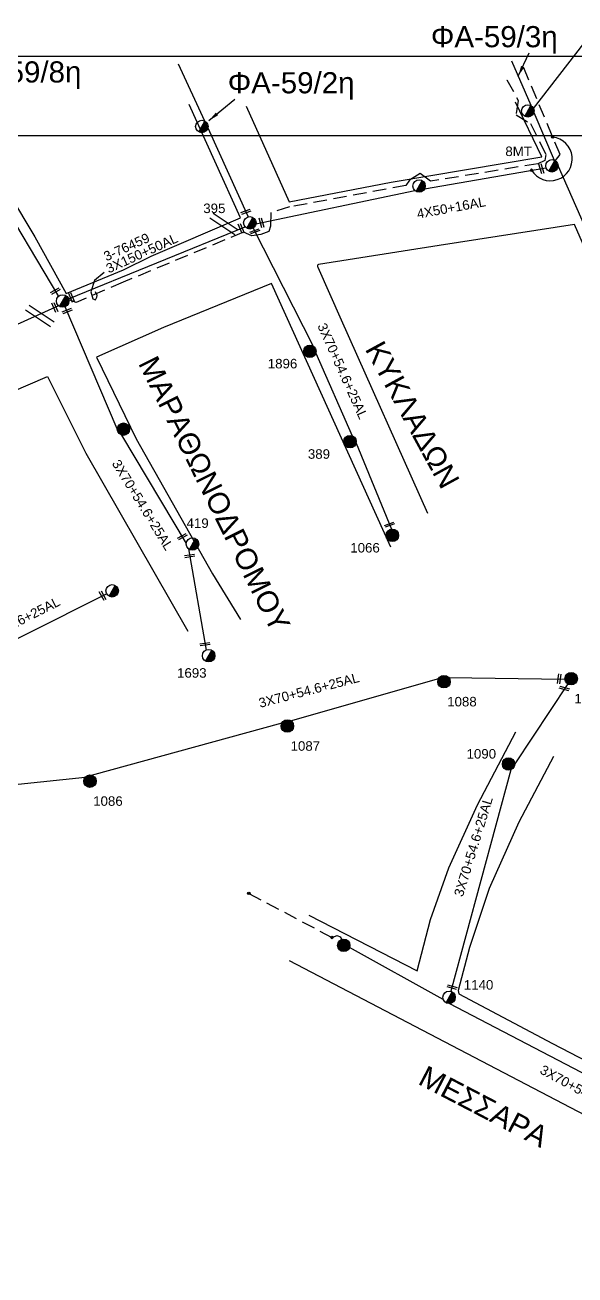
# Model space of a CAD drawing. Header units: millimetres. Extents: x 1113 to 5794, y 757 to 3537.
# Drawn here: x 2498 to 2602.3, y 1553.1 to 1789.6 of the extents above; entities that cross this region are included whole.
import ezdxf

# ---------------------------------------------------------------- set-up
doc = ezdxf.new("R2010")
doc.units = ezdxf.units.MM
doc.linetypes.add('DASHED', pattern=[19.05, 12.7, -6.35])
for name, color, linetype in [('Άγνωστα', 7, 'Continuous'), ('Γέφυρες Εναέριου Δικτύου', 7, 'Continuous'), ('Γυμνά εναέρια ΧΤ και ΦΟΠ (3Φ)   4x50+16AL', 7, 'Continuous'), ('Επιγραφές - Σχήματα', 7, 'Continuous'), ('Καλώδια ΧΤ   3x150+50AL', 7, 'DASHED'), ('Μηχανική τομή', 7, 'Continuous'), ('Στύλος Ξύλινος', 7, 'Continuous'), ('Στύλος Ξύλινος @ 1', 7, 'Continuous'), ('Στύλος ΦΜ', 7, 'Continuous'), ('Στύλος ΦΜ @ 1', 7, 'Continuous'), ('Συνδέσεις', 7, 'Continuous'), ('Συνεστραμμένα ΧΤ   3x70+54.6+25 AL', 7, 'SYN_LINE'), ('Τομή', 7, 'Continuous'), ('Υπόβαθρο ΔΕΗ', 7, 'Continuous')]:
    doc.layers.add(name, color=color, linetype=linetype)
doc.styles.get("Standard").update_dxf_attribs({"font": 'arial.ttf'})
doc.linetypes.add('SYN_LINE', pattern='A,0.5,-0.0001,["/\\/\\/\\/",Standard,S=0.1,R=0,X=0,Y=-0.05],-0.25', length=0.7501)
doc.dimstyles.new('ISO-25', dxfattribs={"dimtxt": 2.5, "dimasz": 1.8, "dimexe": 1.25, "dimexo": 0.625, "dimtad": 1, "dimtxsty": 'Standard', "dimcen": 1.8, "dimadec": 0, "dimazin": 0, "dimtfac": 1, "dimtmove": 0, "dimatfit": 3, "dimfxl": 1.25, "dimarcsym": 0})

# ---------------------------------------------------------------- blocks, each defined once
blk = doc.blocks.new('ΥΠΑΡΧΩΝ ΤΣΙΜΕΝΤΕΝΙΟΣ ΣΤΥΛΟΣ')
at = {"layer": 'Στύλος ΦΜ'}
blk.add_hatch(color=7, dxfattribs=at).paths.add_polyline_path([(-1.29, -2.28, 0.574793), (2.62, 0, 0.268822), (1.3, 2.27)])
at = {"layer": 'Στύλος ΦΜ', "color": 7}
blk.add_line((-1.29, -2.28), (1.3, 2.27), dxfattribs=at)
blk.add_circle((0, 0), 2.62, dxfattribs=at)
at = {"layer": 'Στύλος ΦΜ', "flags": 4}
for tag, p in [('ΑΡΙΘΜΟΣ', (-4.68, 8.05)), ('ΤΥΠΟΣ', (-4.91, 3.03))]:
    blk.add_attdef(tag, p, '', height=4, dxfattribs=at)
blk = doc.blocks.new('ΥΠΑΡΧΩΝ ΞΥΛΙΝΟΣ ΣΤΥΛΟΣ')
at = {"layer": 'Στύλος Ξύλινος'}
h = blk.add_hatch(color=7, dxfattribs=at)
h.paths.add_polyline_path([(-2.62, 0, 0.270008), (-1.29, -2.28), (1.3, 2.27, 0.576266)])
h.paths.add_polyline_path([(-1.29, -2.28, 0.574793), (2.62, 0, 0.268822), (1.3, 2.27)])
at = {"layer": 'Στύλος Ξύλινος', "color": 7}
blk.add_line((-1.29, -2.28), (1.3, 2.27), dxfattribs=at)
blk.add_circle((0, 0), 2.62, dxfattribs=at)
at = {"layer": 'Στύλος Ξύλινος', "flags": 4}
for tag, p in [('ΑΡΙΘΜΟΣ', (-4.91, 8.6)), ('ΤΥΠΟΣ', (-4.85, 3.39))]:
    blk.add_attdef(tag, p, '', height=4, dxfattribs=at)
blk = doc.blocks.new('ΜΗΧΑΝΙΚΗ ΤΟΜΗ')
at = {"layer": 'Μηχανική τομή', "ltscale": 40}
for p, q in [((-1.89, 0.78), (1.89, 0.78)), ((1.89, 0), (-1.89, 0))]:
    blk.add_line(p, q, dxfattribs=at)
blk = doc.blocks.new('ΤΟΜΗ')
at = {"layer": 'Τομή', "ltscale": 40}
for p, q in [((-5.68, 0), (5.68, 0)), ((5.68, -2.33), (-5.68, -2.33))]:
    blk.add_line(p, q, dxfattribs=at)
blk = doc.blocks.new('_ΣΥΝΔΕΣΗ')
at = {"layer": 'Συνδέσεις', "linetype": 'SYN_LINE', "ltscale": 40}
blk.add_hatch(color=256, dxfattribs=at).paths.add_polyline_path([(0.5, -0.01, 1), (-0.5, -0.01, 1)])
at = {"layer": 'Συνδέσεις'}
blk.add_circle((0, -0.01), 0.5, dxfattribs=at)

msp = doc.modelspace()

# ---------------------------------------------------------------- linework, layer by layer
at = {"layer": 'Άγνωστα', "color": 85, "linetype": 'DASHED', "lineweight": -3, "ltscale": 0.2}
msp.add_lwpolyline([(2598.53, 1763.96), (2599.41, 1765.14), (2592.41, 1781.86)], dxfattribs=at)
at = {"layer": 'Άγνωστα', "color": 62, "linetype": 'DASHED', "lineweight": -3, "ltscale": 0.2}
msp.add_lwpolyline([(2540.34, 1625.41), (2540.45, 1625.3), (2556.2, 1616.97), (2556.2, 1616.97), (2557.2, 1617.31), (2557.2, 1617.31), (2557.77, 1617.06), (2558.08, 1616.61)], dxfattribs=at)
at = {"layer": 'Γέφυρες Εναέριου Δικτύου', "lineweight": -3}
msp.add_arc((2597.57, 1764.3), 4.15, 211.1934, 83.537, dxfattribs=at)
at = {"layer": 'Γυμνά εναέρια ΧΤ και ΦΟΠ (3Φ)   4x50+16AL', "color": 6, "lineweight": -3, "ltscale": 0.2}
msp.add_lwpolyline([(2594.41, 1773.81), (2603.95, 1786.15)], dxfattribs=at)
at = {"layer": 'Γυμνά εναέρια ΧΤ και ΦΟΠ (3Φ)   4x50+16AL', "color": 6, "lineweight": -3}
for points in [[(2593.91, 1774.39), (2590.26, 1782.77)], [(2594.47, 1773.09), (2598.33, 1764.06)], [(2599.05, 1762.89), (2614.6, 1727.71)]]:
    msp.add_lwpolyline(points, dxfattribs=at)
at = {"layer": 'Γυμνά εναέρια ΧΤ και ΦΟΠ (3Φ)   4x50+16AL', "color": 85, "lineweight": -3}
for points in [[(2573.76, 1758.64), (2596.75, 1762.63)], [(2541.8, 1751.99), (2571.9, 1758.3)]]:
    msp.add_lwpolyline(points, dxfattribs=at)
at = {"layer": 'Γυμνά εναέρια ΧΤ και ΦΟΠ (3Φ)   4x50+16AL', "color": 133, "lineweight": -3}
msp.add_lwpolyline([(2506.27, 1737.8), (2539.73, 1751.44)], dxfattribs=at)
at = {"layer": 'Γυμνά εναέρια ΧΤ και ΦΟΠ (3Φ)   4x50+16AL', "color": 30, "lineweight": -3}
msp.add_lwpolyline([(2504.39, 1736.5), (2475.53, 1723.52)], dxfattribs=at)
at = {"layer": 'Επιγραφές - Σχήματα', "lineweight": -3}
for points in [[(1112.77, 1783.73), (3154.51, 1783.73), (3154.51, 757.28), (1112.77, 757.28)], [(1127.77, 1768.73), (3139.51, 1768.73), (3139.51, 772.28), (1127.77, 772.28)]]:
    msp.add_lwpolyline(points, close=True, dxfattribs=at)
msp.add_lwpolyline([(2513.06, 1742.81), (2511.18, 1741.28), (2510.52, 1739.16), (2510.9, 1737.81), (2510.9, 1737.81), (2511.38, 1737.6), (2511.38, 1737.6), (2511.66, 1738.11), (2511.73, 1738.46), (2511.38, 1739.12)], dxfattribs=at)
at = {"layer": 'Καλώδια ΧΤ   3x150+50AL', "color": 133, "lineweight": -3, "ltscale": 0.2}
msp.add_lwpolyline([(2589.32, 1779.28), (2589.34, 1779.24), (2591.48, 1775.37), (2591.09, 1772.64), (2593.83, 1770.98), (2596.7, 1765.13), (2596.7, 1765.13), (2596.56, 1763.97), (2595.22, 1763.38), (2574.88, 1760.05), (2572.88, 1761.5), (2570.89, 1760.27), (2570.21, 1759.27), (2548.18, 1755.19), (2544.61, 1754.16), (2544.53, 1751.54), (2544.22, 1750.58), (2542.74, 1749.98), (2542.74, 1749.98), (2541.02, 1749.76), (2539.41, 1750.42), (2516.61, 1740.94), (2507.71, 1737.14), (2507.71, 1737.14), (2506.32, 1737.6)], dxfattribs=at)
at = {"layer": 'Συνεστραμμένα ΧΤ   3x70+54.6+25 AL', "color": 85, "lineweight": -3, "ltscale": 20}
for points in [[(2532.13, 1771.43), (2527.15, 1782.24)], [(2532.71, 1770.2), (2540.33, 1753.32)], [(2541.28, 1751.2), (2552.65, 1728.88), (2552.65, 1728.88)], [(2553.14, 1727.53), (2560.03, 1711.89)], [(2560.76, 1710.48), (2567.47, 1694.21)]]:
    msp.add_lwpolyline(points, dxfattribs=at)
at = {"layer": 'Συνεστραμμένα ΧΤ   3x70+54.6+25 AL', "color": 133, "lineweight": -3, "ltscale": 20}
for points in [[(2492.02, 1758.94), (2504.4, 1738.28)], [(2515.51, 1713.2), (2505.67, 1736.32)], [(2516.32, 1712.02), (2528.6, 1691.53)], [(2529, 1690.52), (2532.35, 1671.36)]]:
    msp.add_lwpolyline(points, dxfattribs=at)
at = {"layer": 'Συνεστραμμένα ΧΤ   3x70+54.6+25 AL', "color": 30, "lineweight": -3, "ltscale": 20}
msp.add_lwpolyline([(2483.11, 1666.82), (2513.51, 1682.02)], dxfattribs=at)
at = {"layer": 'Συνεστραμμένα ΧΤ   3x70+54.6+25 AL', "color": 62, "lineweight": -3, "ltscale": 20}
for points in [[(2548.4, 1657.95), (2548.33, 1657.99), (2576.42, 1665.99)], [(2578.31, 1666.14), (2600.34, 1665.87)], [(2600.88, 1664.94), (2590.83, 1649.82)], [(2510.67, 1647.69), (2546.75, 1657.6)], [(2590.06, 1648.68), (2578.74, 1606.78)], [(2468.09, 1642.93), (2468.28, 1643.02), (2509.47, 1647.33)], [(2577.3, 1605.21), (2559.53, 1615.06)], [(2607.84, 1589.17), (2578.4, 1604.47)]]:
    msp.add_lwpolyline(points, dxfattribs=at)
at = {"layer": 'Υπόβαθρο ΔΕΗ', "lineweight": -3}
for points in [[(2485.61, 1773.27), (2499.93, 1749.57), (2505.86, 1738.83), (2516.73, 1743.3), (2521.92, 1745.89), (2538.88, 1753.15), (2529.15, 1774.58)], [(2539.97, 1774.25), (2548.07, 1756.19), (2567.42, 1759.88), (2595.94, 1764.66), (2590.96, 1775.01)], [(2567.34, 1690.82), (2544.77, 1740.71), (2524.29, 1732.39), (2511.57, 1726.77), (2519.1, 1711.29), (2533.59, 1685.78), (2538.84, 1677.13)], [(2442.76, 1645), (2422.14, 1689.44), (2456.53, 1703.89), (2456.53, 1703.89), (2476.97, 1660.91), (2484.47, 1664.61), (2465.07, 1707.1), (2465.07, 1707.1), (2502.32, 1723.13), (2509.55, 1708.61), (2528.89, 1674.93)], [(2551.81, 1621.17), (2572.35, 1610.67), (2574.84, 1620.39), (2578.34, 1630.12), (2583.75, 1642.06), (2591.01, 1655.85)], [(2598.2, 1651.22), (2591.62, 1638.76), (2585.97, 1626.21), (2582.27, 1615.04), (2580.13, 1606.94), (2580.26, 1606.3), (2597.98, 1596.9), (2635.3, 1577.54)]]:
    msp.add_lwpolyline(points, dxfattribs=at)
for points in [[(2616.26, 1719.66), (2602.16, 1751.87), (2576.48, 1747.89), (2553.68, 1744.32, 0.624167), (2553.52, 1743.81), (2557.94, 1733.86), (2574.29, 1697.24)], [(2639.79, 1326.92), (2641.41, 1365.18), (2642.78, 1394.82), (2644.55, 1435.24), (2644.64, 1454.88), (2642.21, 1474.33), (2636.18, 1509.82), (2635.69, 1521.13), (2635.93, 1527.9), (2637.4, 1541.59), (2640.39, 1556.82), (2641.45, 1561.89, 0.346448), (2640.15, 1564.52), (2607.02, 1581.8), (2548.18, 1612.56)]]:
    msp.add_lwpolyline(points, format="xyb", dxfattribs=at)

# ---------------------------------------------------------------- block references
at = {"layer": 'Μηχανική τομή', "lineweight": -3}
for p, xscale, yscale, zscale, rotation in [((2596.05, 1762.51), 0.4999999999999206, 0.4999999999999206, 0.4999999999999206, 106.2290820403475), ((2596.05, 1762.51), 0.4999999999999206, 0.4999999999999206, 0.4999999999999206, 106.2290820403475), ((2539.82, 1754.45), 0.4999999999996512, 0.4999999999996512, 0.4999999999996512, 199.4513068586394), ((2543.04, 1752.25), 0.4999999999999206, 0.4999999999999206, 0.4999999999999206, 106.2290820403475), ((2539.16, 1751.2), 0.4999999999999213, 0.4999999999999213, 0.4999999999999213, 113.2675530330283), ((2539.16, 1751.2), 0.4999999999999213, 0.4999999999999213, 0.4999999999999213, 113.2675530330283), ((2539.16, 1751.2), 0.4999999999999213, 0.4999999999999213, 0.4999999999999213, 113.2675530330283), ((2539.16, 1751.2), 0.4999999999999213, 0.4999999999999213, 0.4999999999999213, 113.2675530330283), ((2539.16, 1751.2), 0.4999999999999213, 0.4999999999999213, 0.4999999999999213, 113.2675530330283), ((2541.5, 1750.77), 0.4999999999996512, 0.4999999999996512, 0.4999999999996512, 199.4513068586394), ((2503.9, 1739.11), 0.4999999999998825, 0.4999999999998825, 0.4999999999998825, 28.95326516565891), ((2503.9, 1739.11), 0.4999999999998825, 0.4999999999998825, 0.4999999999998825, 28.95326516565891), ((2507.05, 1738.12), 0.4999999999999213, 0.4999999999999213, 0.4999999999999213, 113.2675530330283), ((2503.51, 1736.1), 0.5000000000001859, 0.5000000000001859, 0.5000000000001859, 294.2097788672814), ((2506.1, 1735.31), 0.4999999999998808, 0.4999999999998808, 0.4999999999998808, 21.31643393342189), ((2567.04, 1695.26), 0.4999999999996512, 0.4999999999996512, 0.4999999999996512, 199.4513068586394), ((2527.94, 1692.65), 0.499999999999872, 0.499999999999872, 0.499999999999872, 28.02025850064998), ((2529.27, 1688.98), 0.4999999999998985, 0.4999999999998985, 0.4999999999998985, 8.895543849984039), ((2512.57, 1681.55), 0.499999999999897, 0.499999999999897, 0.499999999999897, 299.3269371106231), ((2532.19, 1672.28), 0.4999999999998985, 0.4999999999998985, 0.4999999999998985, 8.895543849984039), ((2599.46, 1665.88), 0.5000000000002852, 0.5000000000002852, 0.5000000000002852, 82.15897255191251), ((2600.18, 1663.88), 0.5000000000002525, 0.5000000000002525, 0.5000000000002525, 344.8362975030094), ((2600.18, 1663.88), 0.5000000000002525, 0.5000000000002525, 0.5000000000002525, 344.8362975030094), ((2578.91, 1607.38), 0.5000000000002525, 0.5000000000002525, 0.5000000000002525, 344.8362975030094)]:
    msp.add_blockref('ΜΗΧΑΝΙΚΗ ΤΟΜΗ', p, dxfattribs=dict(at, xscale=xscale, yscale=yscale, zscale=zscale, rotation=rotation))
at = {"layer": 'Στύλος Ξύλινος @ 1', "lineweight": -3, "ltscale": 40}
ref = msp.add_blockref('ΥΠΑΡΧΩΝ ΞΥΛΙΝΟΣ ΣΤΥΛΟΣ', (2552.02, 1727.89), dxfattribs=dict(at, xscale=0.4499999999998181, yscale=0.4499999999998181, zscale=0.4499999999998181))
ref.add_attrib('ΤΥΠΟΣ', '1896', (2544.04, 1724.65), dxfattribs={"layer": 'Στύλος Ξύλινος', "height": 1.8, "flags": 4})
at = {"layer": 'Στύλος Ξύλινος @ 1', "lineweight": -3, "ltscale": 40, "xscale": 0.4499999999998181, "yscale": 0.4499999999998181, "zscale": 0.4499999999998181}
for p in [(2516.69, 1713.14), (2558.43, 1615.48)]:
    msp.add_blockref('ΥΠΑΡΧΩΝ ΞΥΛΙΝΟΣ ΣΤΥΛΟΣ', p, dxfattribs=at)
at = {"layer": 'Στύλος Ξύλινος @ 1', "lineweight": -3, "ltscale": 40}
ref = msp.add_blockref('ΥΠΑΡΧΩΝ ΞΥΛΙΝΟΣ ΣΤΥΛΟΣ', (2559.62, 1710.79), dxfattribs=dict(at, xscale=0.4499999999998181, yscale=0.4499999999998181, zscale=0.4499999999998181))
ref.add_attrib('ΤΥΠΟΣ', '389', (2551.64, 1707.55), dxfattribs={"layer": 'Στύλος Ξύλινος', "height": 1.8, "flags": 4})
ref = msp.add_blockref('ΥΠΑΡΧΩΝ ΞΥΛΙΝΟΣ ΣΤΥΛΟΣ', (2567.65, 1693.05), dxfattribs=dict(at, xscale=0.4499999999998181, yscale=0.4499999999998181, zscale=0.4499999999998181))
ref.add_attrib('ΤΥΠΟΣ', '1066', (2559.67, 1689.81), dxfattribs={"layer": 'Στύλος Ξύλινος', "height": 1.8, "flags": 4})
ref = msp.add_blockref('ΥΠΑΡΧΩΝ ΞΥΛΙΝΟΣ ΣΤΥΛΟΣ', (2577.42, 1665.36), dxfattribs=dict(at, xscale=0.4499999999998181, yscale=0.4499999999998181, zscale=0.4499999999998181))
ref.add_attrib('ΤΥΠΟΣ', '1088', (2578.03, 1660.69), dxfattribs={"layer": 'Στύλος Ξύλινος', "height": 1.8, "flags": 4})
ref = msp.add_blockref('ΥΠΑΡΧΩΝ ΞΥΛΙΝΟΣ ΣΤΥΛΟΣ', (2601.51, 1665.93), dxfattribs=dict(at, xscale=0.4499999999998181, yscale=0.4499999999998181, zscale=0.4499999999998181))
ref.add_attrib('ΤΥΠΟΣ', '1089', (2602.12, 1661.26), dxfattribs={"layer": 'Στύλος Ξύλινος', "height": 1.8, "flags": 4})
ref = msp.add_blockref('ΥΠΑΡΧΩΝ ΞΥΛΙΝΟΣ ΣΤΥΛΟΣ', (2547.75, 1656.97), dxfattribs=dict(at, xscale=0.4499999999998181, yscale=0.4499999999998181, zscale=0.4499999999998181))
ref.add_attrib('ΤΥΠΟΣ', '1087', (2548.36, 1652.3), dxfattribs={"layer": 'Στύλος Ξύλινος', "height": 1.8, "flags": 4})
ref = msp.add_blockref('ΥΠΑΡΧΩΝ ΞΥΛΙΝΟΣ ΣΤΥΛΟΣ', (2589.66, 1649.79), dxfattribs=dict(at, xscale=0.4499999999998181, yscale=0.4499999999998181, zscale=0.4499999999998181))
ref.add_attrib('ΤΥΠΟΣ', '1090', (2581.7, 1650.82), dxfattribs={"layer": 'Στύλος Ξύλινος', "height": 1.8, "flags": 4})
ref = msp.add_blockref('ΥΠΑΡΧΩΝ ΞΥΛΙΝΟΣ ΣΤΥΛΟΣ', (2510.35, 1646.55), dxfattribs=dict(at, xscale=0.4499999999998181, yscale=0.4499999999998181, zscale=0.4499999999998181))
ref.add_attrib('ΤΥΠΟΣ', '1086', (2510.96, 1641.88), dxfattribs={"layer": 'Στύλος Ξύλινος', "height": 1.8, "flags": 4})
at = {"layer": 'Στύλος ΦΜ @ 1', "lineweight": -3, "ltscale": 40, "xscale": 0.4499999999998181, "yscale": 0.4499999999998181, "zscale": 0.4499999999998181}
for p in [(2593.32, 1773.37), (2531.55, 1770.41), (2572.71, 1759.16), (2505.17, 1737.39), (2514.55, 1682.57)]:
    msp.add_blockref('ΥΠΑΡΧΩΝ ΤΣΙΜΕΝΤΕΝΙΟΣ ΣΤΥΛΟΣ', p, dxfattribs=at)
at = {"layer": 'Στύλος ΦΜ @ 1', "lineweight": -3, "ltscale": 40}
ref = msp.add_blockref('ΥΠΑΡΧΩΝ ΤΣΙΜΕΝΤΕΝΙΟΣ ΣΤΥΛΟΣ', (2597.87, 1762.98), dxfattribs=dict(at, xscale=0.4499999999998181, yscale=0.4499999999998181, zscale=0.4499999999998181))
ref.add_attrib('ΤΥΠΟΣ', '8MT', (2589.05, 1764.83), dxfattribs={"layer": 'Στύλος ΦΜ', "height": 1.8, "flags": 4})
ref = msp.add_blockref('ΥΠΑΡΧΩΝ ΤΣΙΜΕΝΤΕΝΙΟΣ ΣΤΥΛΟΣ', (2540.64, 1752.19), dxfattribs=dict(at, xscale=0.4499999999998181, yscale=0.4499999999998181, zscale=0.4499999999998181))
ref.add_attrib('ΤΥΠΟΣ', '395', (2531.82, 1754.04), dxfattribs={"layer": 'Στύλος ΦΜ', "height": 1.8, "flags": 4})
ref = msp.add_blockref('ΥΠΑΡΧΩΝ ΤΣΙΜΕΝΤΕΝΙΟΣ ΣΤΥΛΟΣ', (2529.78, 1691.41), dxfattribs=dict(at, xscale=0.4499999999998181, yscale=0.4499999999998181, zscale=0.4499999999998181))
ref.add_attrib('ΤΥΠΟΣ', '419', (2528.65, 1694.47), dxfattribs={"layer": 'Στύλος ΦΜ', "height": 1.8, "flags": 4})
ref = msp.add_blockref('ΥΠΑΡΧΩΝ ΤΣΙΜΕΝΤΕΝΙΟΣ ΣΤΥΛΟΣ', (2532.85, 1670.29), dxfattribs=dict(at, xscale=0.4499999999998181, yscale=0.4499999999998181, zscale=0.4499999999998181))
ref.add_attrib('ΤΥΠΟΣ', '1693', (2526.85, 1666.12), dxfattribs={"layer": 'Στύλος ΦΜ', "height": 1.8, "flags": 4})
ref = msp.add_blockref('ΥΠΑΡΧΩΝ ΤΣΙΜΕΝΤΕΝΙΟΣ ΣΤΥΛΟΣ', (2578.39, 1605.65), dxfattribs=dict(at, xscale=0.4499999999998181, yscale=0.4499999999998181, zscale=0.4499999999998181))
ref.add_attrib('ΤΥΠΟΣ', '1140', (2581.18, 1607.1), dxfattribs={"layer": 'Στύλος ΦΜ', "height": 1.8, "flags": 4})
at = {"layer": 'Συνδέσεις', "lineweight": -3, "xscale": 0.4499999999998181, "yscale": 0.4499999999998181, "zscale": 0.4499999999998181}
for p in [(2598.04, 1768.44), (2594.01, 1762.16), (2540.45, 1625.3), (2556.2, 1616.97)]:
    msp.add_blockref('_ΣΥΝΔΕΣΗ', p, dxfattribs=at)
at = {"layer": 'Τομή', "lineweight": -3, "xscale": 0.4999999999996051, "yscale": 0.4999999999996051, "zscale": 0.4999999999996051, "rotation": 326.5104345753908}
for p in [(2536.06, 1752.45), (2501.17, 1735.05)]:
    msp.add_blockref('ΤΟΜΗ', p, dxfattribs=at)

# ---------------------------------------------------------------- texts
at = {"layer": 'Γυμνά εναέρια ΧΤ και ΦΟΠ (3Φ)   4x50+16AL', "color": 7, "lineweight": -3, "insert": (2572.13, 1754.74), "char_height": 1.8, "width": 168.3718, "attachment_point": 1, "rotation": 10.4514}
msp.add_mtext('4X50+16AL', dxfattribs=at)
msp.add_mtext('4X50+16AL', dxfattribs=at)
at = {"layer": 'Επιγραφές - Σχήματα', "color": 7, "lineweight": -3, "char_height": 4, "width": 168.3718, "attachment_point": 1}
for s, insert in [('ΦΑ-59/3η', (2574.94, 1789.42)), ('ΦΑ-59/8η', (2484.7, 1782.75)), ('ΦΑ-59/2η', (2536.45, 1780.7))]:
    msp.add_mtext(s, dxfattribs=dict(at, insert=insert))
for s, insert, rotation in [('ΚΥΚΛΑΔΩΝ', (2565.88, 1730.25), 298.6698), ('ΜΑΡΑΘΩΝΟΔΡΟΜΟΥ', (2522.99, 1727.42), 296.4095), ('ΜΕΣΣΑΡΑ', (2574.14, 1592.88), 332.4637)]:
    msp.add_mtext(s, dxfattribs=dict(at, insert=insert, rotation=rotation))
at = {"layer": 'Καλώδια ΧΤ   3x150+50AL', "color": 7, "lineweight": -3, "char_height": 1.8, "width": 168.3718, "attachment_point": 1, "rotation": 24.4109}
for s, insert in [('3-76459', (2512.71, 1746.53)), ('3X150+50AL', (2513.16, 1744.24))]:
    msp.add_mtext(s, dxfattribs=dict(at, insert=insert))
at = {"layer": 'Συνεστραμμένα ΧΤ   3x70+54.6+25 AL', "color": 7, "lineweight": -3, "char_height": 1.8, "width": 168.3718, "attachment_point": 1}
for insert, rotation in [((2555.03, 1733.45), 294.2354), ((2515.96, 1707.62), 301.7035), ((2515.96, 1707.62), 301.7035), ((2486.61, 1672.68), 26.8395), ((2542.14, 1662.15), 14.64), ((2579.27, 1625.07), 73.0264), ((2596.29, 1592.94), 331.3614)]:
    msp.add_mtext('3X70+54.6+25AL', dxfattribs=dict(at, insert=insert, rotation=rotation))

# ---------------------------------------------------------------- leaders
at = {"layer": 'Επιγραφές - Σχήματα', "lineweight": -3, "ltscale": 40}
for points in [[(2591.49, 1779.95), (2593.54, 1784.35)], [(2532.88, 1771.53), (2537.79, 1775.59)]]:
    msp.add_leader(points, dimstyle='ISO-25', override={"dimasz": 2, "dimtad": 0}, dxfattribs=at)

doc.saveas('drawing.dxf')
